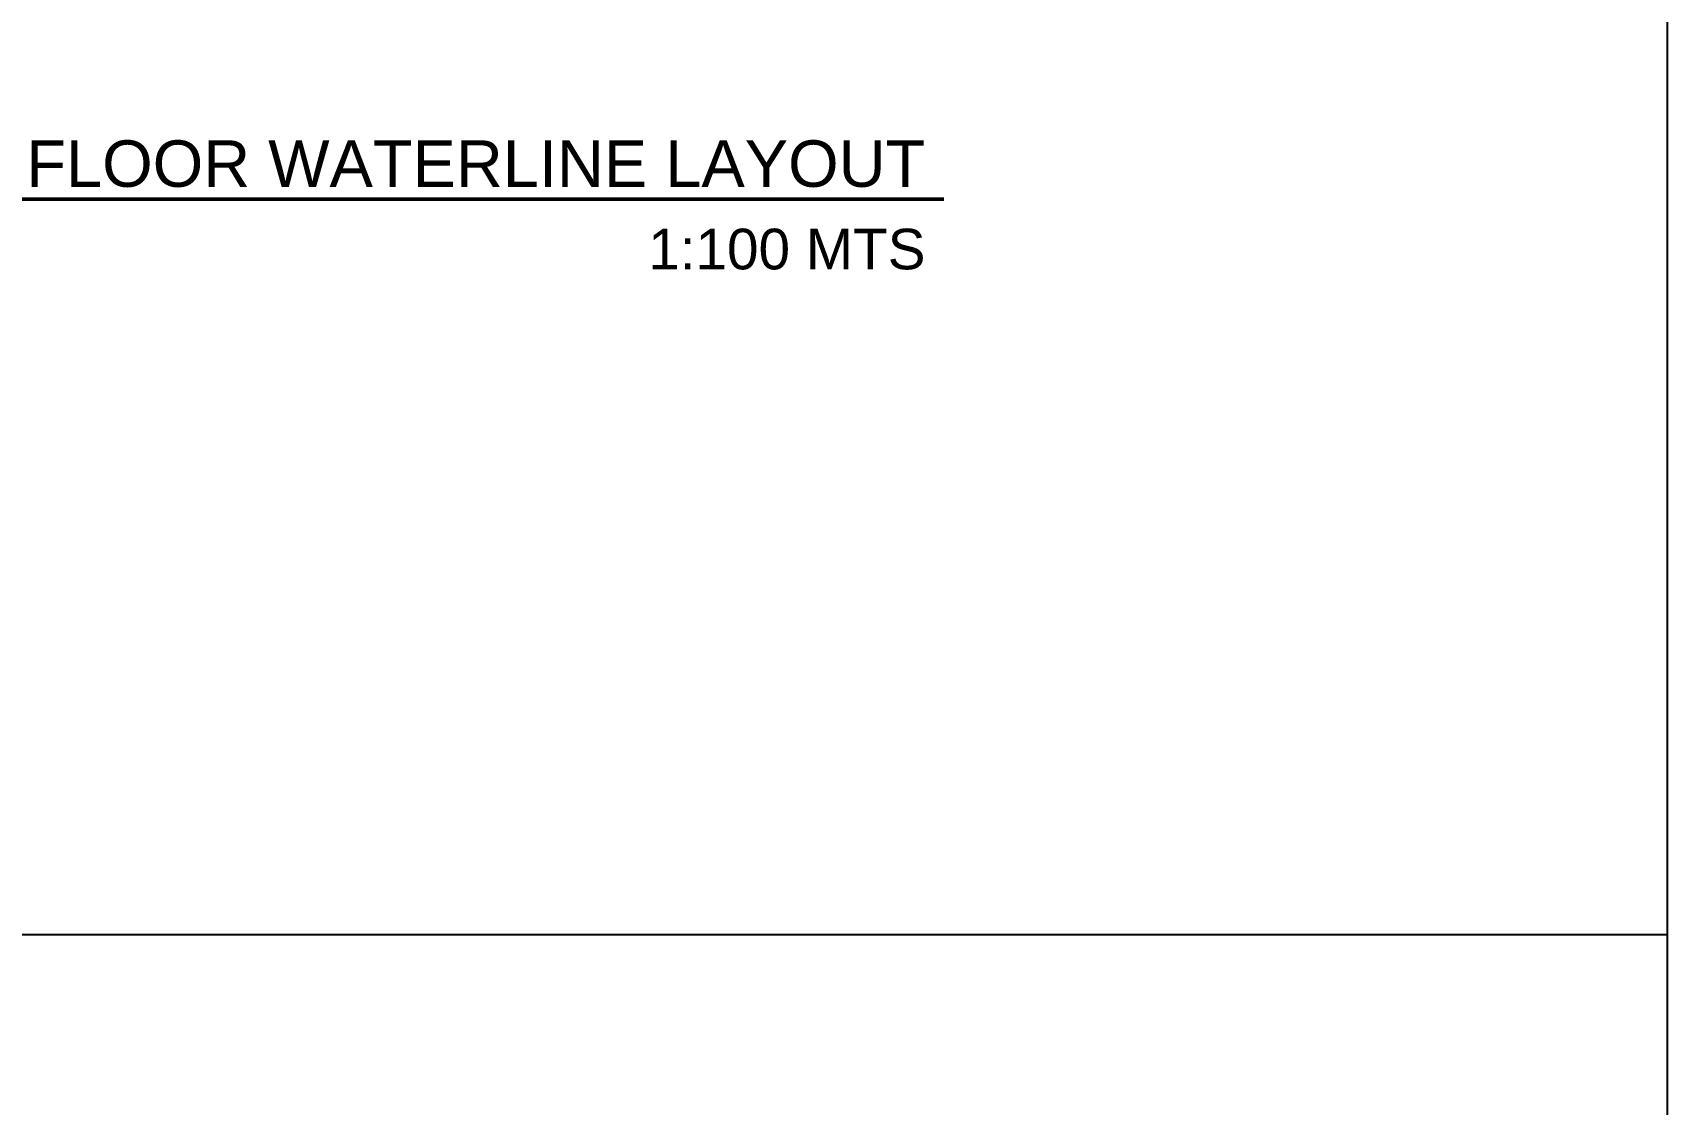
# Model space of a CAD drawing. Header units: millimetres. Extents: x 2391 to 3323, y 1596 to 2537.
# Drawn here: x 2957.7 to 3009.7, y 2135.4 to 2169.5 of the extents above; entities that cross this region are included whole.
import ezdxf

# ---------------------------------------------------------------- set-up
doc = ezdxf.new("R2010")
doc.units = ezdxf.units.MM
doc.layers.add('LETTERS', color=150, linetype='Continuous')
doc.layers.add('TEXT', color=130, linetype='Continuous')
doc.styles.get("Standard").update_dxf_attribs({"font": 'arial.ttf'})

msp = doc.modelspace()

# ---------------------------------------------------------------- linework, layer by layer
at = {"color": 11, "true_color": 0xf27172}
for p, q in [((3009.654, 2319.18), (3009.654, 2060.459)), ((3009.654, 2140.819), (2684.734, 2140.819))]:
    msp.add_line(p, q, dxfattribs=at)
at = {"layer": 'LETTERS', "lineweight": 50}
msp.add_line((2943.293, 2164.213), (2986.661, 2164.213), dxfattribs=at)

# ---------------------------------------------------------------- texts
at = {"layer": 'TEXT'}
for s, height, p in [('THIRD FLOOR WATERLINE LAYOUT', 1.4784, (2950.613, 2164.604)), ('          1:100 MTS', 1.29024, (2972.254, 2161.982))]:
    msp.add_text(s, height=height, dxfattribs=at).set_placement(p)

doc.saveas('drawing.dxf')
